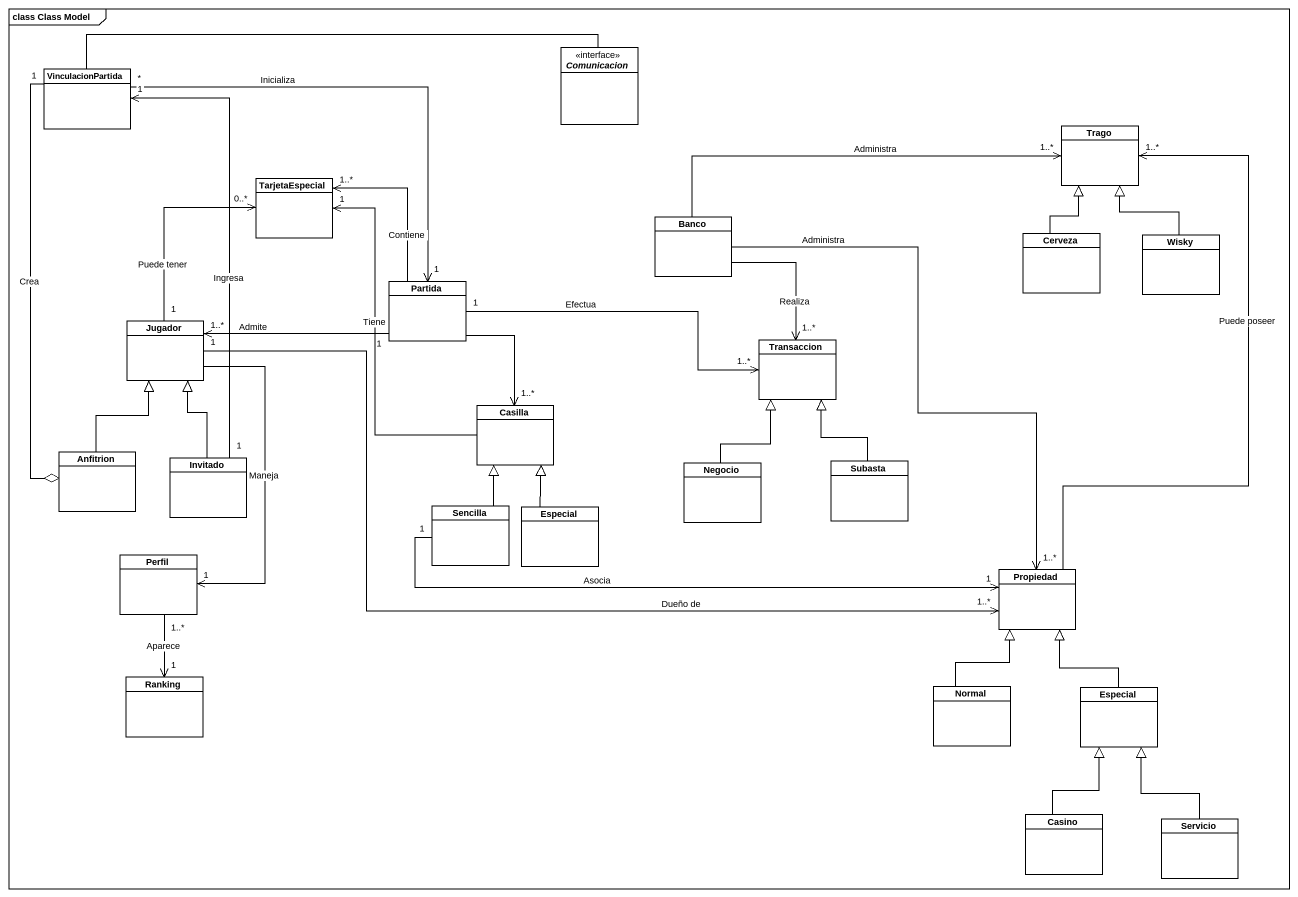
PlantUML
@startuml
mainframe class Class Model
hide circle
hide empty members
class VinculacionPartida
interface Comunicacion <<interface>>
class Trago
class TarjetaEspecial
class Banco
class Cerveza
class Wisky
class Partida
class Jugador
class Transaccion
class Casilla
class Anfitrion
class Invitado
class Negocio
class Subasta
class Sencilla
class Especial
class Perfil
class Propiedad
class Ranking
class Normal
class "Especial" as Especial_2
class Casino
class Servicio
VinculacionPartida -right- Comunicacion
VinculacionPartida "*" --> "1" Partida : Inicializa
VinculacionPartida "1" --o Anfitrion : Crea
Banco -right-> "1..*" Trago : Administra
Banco --> "1..*" Transaccion : Realiza
Banco --> "1..*" Propiedad : Administra
Cerveza -up-|> Trago
Wisky -up-|> Trago
Partida -up-> "1..*" TarjetaEspecial : Contiene
Partida "1" -left-> "1..*" Jugador : Admite
Partida "1" -right-> "1..*" Transaccion : Efectua
Partida --> "1..*" Casilla
Jugador "1" -up-> "0..*" TarjetaEspecial : Puede tener
Jugador --> "1" Perfil : Maneja
Jugador "1" -right-> "1..*" Propiedad : Dueño de
Casilla -up-> "1" TarjetaEspecial : Tiene
Anfitrion -up-|> Jugador
Invitado "1" -up-> "1" VinculacionPartida : Ingresa
Invitado -up-|> Jugador
Negocio -up-|> Transaccion
Subasta -up-|> Transaccion
Sencilla -up-|> Casilla
Sencilla "1" -right-> "1" Propiedad : Asocia
Especial -up-|> Casilla
Perfil "1..*" --> "1" Ranking : Aparece
Propiedad -up-> "1..*" Trago : Puede poseer
Normal -up-|> Propiedad
Especial_2 -up-|> Propiedad
Casino -up-|> Especial_2
Servicio -up-|> Especial_2
@enduml
